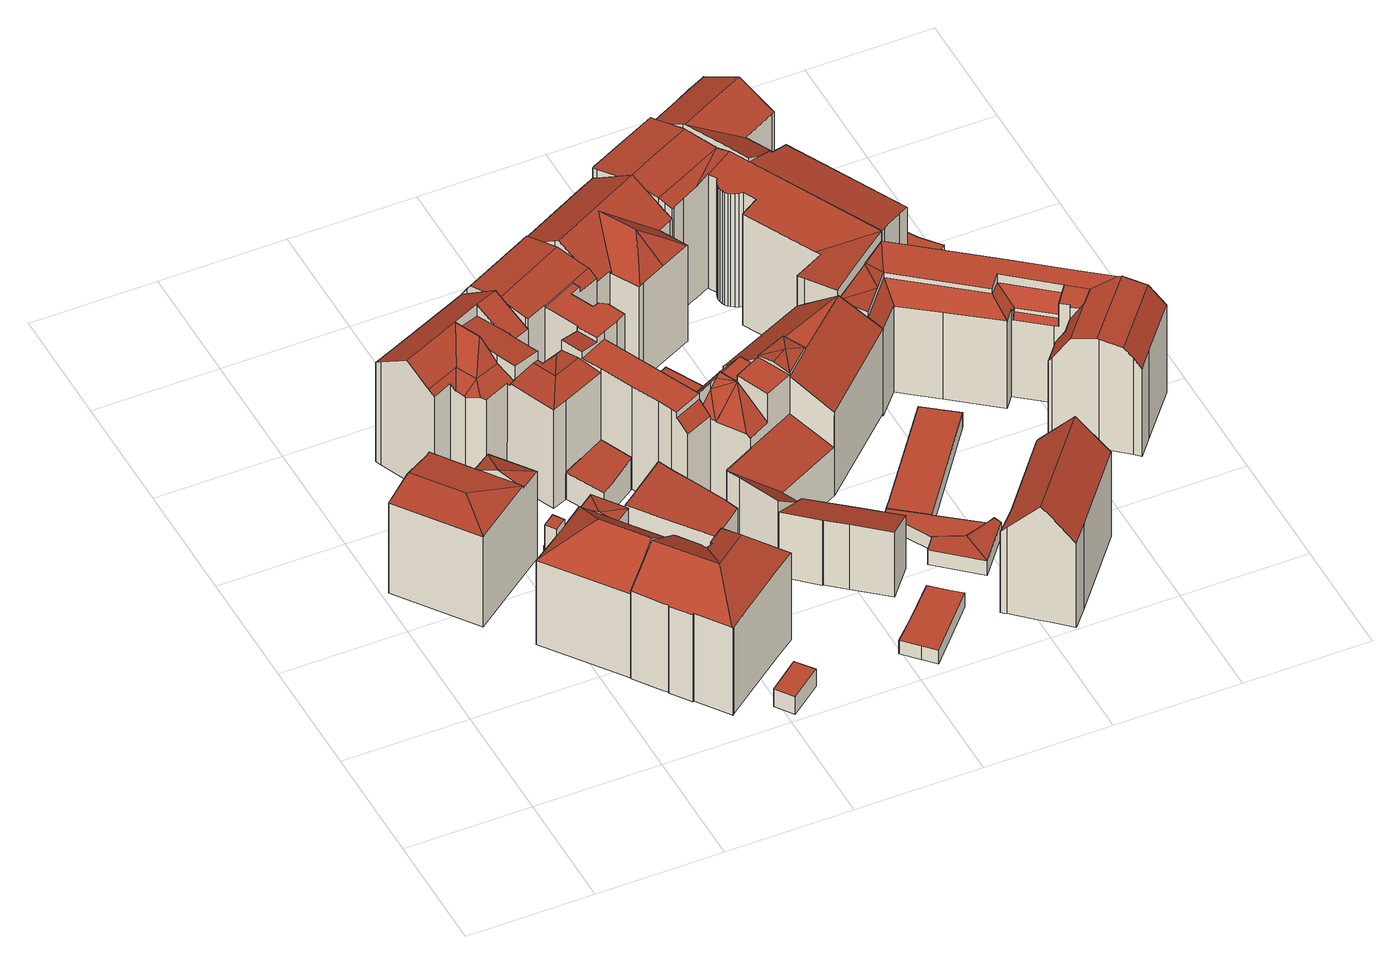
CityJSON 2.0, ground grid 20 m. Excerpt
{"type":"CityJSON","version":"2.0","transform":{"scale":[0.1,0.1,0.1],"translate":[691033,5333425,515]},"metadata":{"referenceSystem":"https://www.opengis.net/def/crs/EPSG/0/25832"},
"CityObjects":{
"building1":{"type":"Building","attributes":{"Gemeindeschluessel":"09162000","HoeheDach":"534.796","HoeheGrund":"516.580","Methode":"2000","NiedrigsteTraufeDesGebaeudes":"533.025","Geometrietyp2DReferenz":"3000","function":"31001_1000","roofType":"3200","measuredHeight":18.22,"storeysAboveGround":4},"geometry":[{"type":"MultiSurface","lod":"2","boundaries":[[[0,1,2,3,4,5]],[[6,7,8,9,10,11]],[[12,5,4,13]],[[11,14,15,16]],[[17,18,19]],[[20,6,11,16,21]],[[22,23,24,25,19,18,0]],[[26,17,7,6]],[[18,1,0]],[[27,28,25,24]],[[1,18,17,26,6,20,21,29,2]],[[3,2,29,30,31,32]],[[33,15,14,34]],[[23,22,12,13,32,31,30,35,33,34,36,37,38,27,24]],[[10,9,28,27,38,37]],[[11,10,37,36,34,14]],[[25,28,9,8]],[[13,4,3,32]],[[22,0,5,12]],[[17,19,25,8,7]],[[29,21,16,15,33,35,30]]],"semantics":{"surfaces":[{"type":"RoofSurface"},{"type":"WallSurface"},{"type":"GroundSurface"}],"values":[0,0,1,0,1,1,1,1,0,1,0,1,1,2,1,1,0,1,1,0,1]}}]},
"building2":{"type":"Building","attributes":{"Gemeindeschluessel":"09162000","HoeheDach":"533.791","HoeheGrund":"516.672","Methode":"2000","NiedrigsteTraufeDesGebaeudes":"533.791","Geometrietyp2DReferenz":"3000","function":"51009_1610","roofType":"1000","measuredHeight":17.12},"geometry":[{"type":"MultiSurface","lod":"2","boundaries":[[[39,40,41,42]],[[43,44,45,46]],[[42,41,44,43]],[[44,41,40,45]],[[46,45,40,39]],[[46,39,42,43]]],"semantics":{"surfaces":[{"type":"WallSurface"},{"type":"RoofSurface"},{"type":"GroundSurface"}],"values":[0,0,0,1,0,2]}}]},
"building3":{"type":"Building","attributes":{"Gemeindeschluessel":"09162000","HoeheDach":"538.130","HoeheGrund":"516.800","Methode":"2000","NiedrigsteTraufeDesGebaeudes":"532.309","Geometrietyp2DReferenz":"3000","function":"31001_1000","roofType":"3200","measuredHeight":21.33,"storeysAboveGround":5},"geometry":[{"type":"MultiSurface","lod":"2","boundaries":[[[47,48,49,50]],[[50,49,51,52]],[[53,54,55,56,57,58]],[[54,53,47,50,52,59,60,61,62,63,64,55]],[[65,66,67,68]],[[58,57,69,48]],[[70,71,72]],[[64,63,62,66,65,72,71]],[[73,74,75]],[[51,76,74,73,67,61,60,59,52]],[[69,76,51,49,48]],[[61,67,66,62]],[[77,70,68,75]],[[53,58,48,47]],[[64,71,56,55]],[[70,72,65,68]],[[57,56,71,70,77,75,74,76,69]],[[75,68,67,73]]],"semantics":{"surfaces":[{"type":"WallSurface"},{"type":"GroundSurface"},{"type":"RoofSurface"}],"values":[0,0,0,1,2,2,0,0,0,0,2,0,0,0,0,2,2,2]}}]},
"building4":{"type":"Building","attributes":{"Gemeindeschluessel":"09162000","HoeheDach":"537.596","HoeheGrund":"516.710","Methode":"2000","NiedrigsteTraufeDesGebaeudes":"533.043","Geometrietyp2DReferenz":"3000","function":"31001_1000","roofType":"3200","measuredHeight":20.89,"storeysAboveGround":4},"geometry":[{"type":"MultiSurface","lod":"2","boundaries":[[[78,79,80,81]],[[82,83,84,85,86,87,88]],[[89,90,82,88,91,92]],[[93,94,95,96]],[[97,98,79,78,99,100]],[[101,87,102,103,104,105,95,94,80,79,98]],[[92,91,106,107]],[[108,109,85,110]],[[111,112,113,114,97,100]],[[86,115,116,117,118,102,87]],[[116,115,109,108,119,120]],[[121,83,82,90]],[[114,113,122,106,91,88,87,101,98,97]],[[123,117,116,120]],[[121,124,110,85,84,83]],[[103,102,118,117,123,125,126,127,128,104]],[[81,80,94,93]],[[107,106,122,129]],[[85,109,115,86]],[[129,122,113,112]],[[96,95,105,130]],[[124,121,90,89,92,107,129,112,111,100,99,78,81,93,96,130,128,127,126,125,123,120,119,108,110]],[[130,105,104,128]]],"semantics":{"surfaces":[{"type":"WallSurface"},{"type":"RoofSurface"},{"type":"GroundSurface"}],"values":[0,1,0,0,0,1,0,0,0,1,0,0,1,0,0,0,0,0,1,0,0,2,0]}}]},
"building5":{"type":"Building","attributes":{"Gemeindeschluessel":"09162000","HoeheDach":"519.290","HoeheGrund":"516.640","Methode":"1000","NiedrigsteTraufeDesGebaeudes":"519.290","Geometrietyp2DReferenz":"3000","function":"31001_2000","roofType":"1000","measuredHeight":2.65},"geometry":[{"type":"MultiSurface","lod":"2","boundaries":[[[131,132,133,134,135,136]],[[134,133,137,138,139,135]],[[140,132,131,136,141,142]],[[141,139,138,142]],[[132,140,142,138,137,133]],[[136,135,139,141]]],"semantics":{"surfaces":[{"type":"WallSurface"},{"type":"RoofSurface"},{"type":"GroundSurface"}],"values":[0,1,2,0,0,0]}}]},
"building6":{"type":"Building","attributes":{"Gemeindeschluessel":"09162000","HoeheDach":"519.910","HoeheGrund":"516.640","Methode":"2000","NiedrigsteTraufeDesGebaeudes":"519.910","Geometrietyp2DReferenz":"3000","function":"51009_1610","roofType":"1000","measuredHeight":3.27},"geometry":[{"type":"MultiSurface","lod":"2","boundaries":[[[143,144,145,146]],[[143,147,148,144]],[[149,146,145,150]],[[147,149,150,148]],[[148,150,145,144]],[[143,146,149,147]]],"semantics":{"surfaces":[{"type":"GroundSurface"},{"type":"WallSurface"},{"type":"RoofSurface"}],"values":[0,1,1,2,1,1]}}]},
"building7":{"type":"Building","attributes":{"Gemeindeschluessel":"09162000","HoeheDach":"539.070","HoeheGrund":"516.306","Methode":"2000","NiedrigsteTraufeDesGebaeudes":"534.450","Geometrietyp2DReferenz":"3000","function":"31001_9998","roofType":"2100","measuredHeight":22.76,"storeysAboveGround":5},"geometry":[{"type":"MultiSurface","lod":"2","boundaries":[[[151,152,153,154,155,156,157,158,159,160,161]],[[157,162,163,158]],[[164,165,166,167,154,153]],[[168,169,170,171]],[[172,173,174,175]],[[156,176,162,157]],[[177,178,179,180]],[[181,182,183,184,185,186,187]],[[188,189,152,151,190,191]],[[185,159,163,186]],[[192,187,186,193]],[[183,194,195,184]],[[196,197,198,195,194]],[[193,186,199,200]],[[155,176,156]],[[201,202,203,204,205]],[[206,207,181,187,192]],[[208,209,196,210]],[[175,174,166,165]],[[202,188,191,211,203]],[[184,195,161,160,185]],[[179,178,200,199,212]],[[212,199,162,213]],[[197,211,191,190,198]],[[214,180,179,212,213,215]],[[204,203,211,197]],[[158,163,159]],[[209,205,204,197,196]],[[216,217,169,168]],[[186,163,162,199]],[[185,160,159]],[[164,153,152,189]],[[214,215,217,216]],[[218,219,220,221]],[[222,210,196,194,183,182]],[[172,221,220,223,173]],[[171,170,219,218]],[[222,182,181,207]],[[177,206,192,193,200,178]],[[201,205,209,208]],[[151,161,195,198,190]],[[215,213,162,176,223,220,219,170,169,217]],[[155,167,166,174,173,223,176]],[[222,207,206,177,180,214,216,168,171,218,221,172,175,165,164,189,188,202,201,208,210]],[[155,154,167]]],"semantics":{"surfaces":[{"type":"RoofSurface"},{"type":"WallSurface"},{"type":"GroundSurface"}],"values":[0,1,1,1,1,1,1,0,1,0,0,1,0,0,1,1,1,1,1,1,1,0,0,0,1,0,1,0,1,0,1,1,1,1,1,1,1,1,1,1,1,0,0,2,1]}}]},
"building8":{"type":"Building","attributes":{"Gemeindeschluessel":"09162000","HoeheDach":"522.314","HoeheGrund":"516.350","Methode":"1000","NiedrigsteTraufeDesGebaeudes":"521.431","Geometrietyp2DReferenz":"3000","function":"31001_2000","roofType":"1000","measuredHeight":5.96},"geometry":[{"type":"MultiSurface","lod":"2","boundaries":[[[224,225,226,227,228,229,230,231,232]],[[233,234,232,231,230,235]],[[236,237,238,239,234,233,235,240,241]],[[226,225,224,239,238,237]],[[241,240,235,230,229,228]],[[227,226,237,236,241,228]],[[232,234,239,224]]],"semantics":{"surfaces":[{"type":"GroundSurface"},{"type":"WallSurface"},{"type":"RoofSurface"}],"values":[0,1,2,1,1,1,1]}}]},
"building9":{"type":"Building","attributes":{"Gemeindeschluessel":"09162000","HoeheDach":"524.414","HoeheGrund":"516.940","Methode":"1000","NiedrigsteTraufeDesGebaeudes":"523.466","Geometrietyp2DReferenz":"3000","function":"31001_1000","roofType":"1000","measuredHeight":7.47,"storeysAboveGround":2},"geometry":[{"type":"MultiSurface","lod":"2","boundaries":[[[242,243,244,245]],[[246,247,248,249]],[[250,251,252,253]],[[254,255,247,246]],[[245,244,251,250]],[[256,257,243,242,258,259]],[[249,248,260,261]],[[261,260,262,263]],[[264,262,260,248,247,255,252,251,244,243,257,256]],[[249,261,263,265,259,258,242,245,250,253,254,246]],[[265,263,262,264,256,259]],[[253,252,255,254]]],"semantics":{"surfaces":[{"type":"WallSurface"},{"type":"RoofSurface"},{"type":"GroundSurface"}],"values":[0,0,0,0,0,0,0,0,1,2,0,0]}}]},
"building10":{"type":"Building","attributes":{"Gemeindeschluessel":"09162000","HoeheDach":"528.153","HoeheGrund":"515.900","Methode":"1000","NiedrigsteTraufeDesGebaeudes":"525.711","Geometrietyp2DReferenz":"3000","function":"31001_9998","roofType":"2100","measuredHeight":12.25,"storeysAboveGround":2},"geometry":[{"type":"MultiSurface","lod":"2","boundaries":[[[266,267,268,269,270,271]],[[272,273,274,275]],[[276,277,278,279]],[[266,271,280,281]],[[282,269,268,283,279,278]],[[275,274,277,276]],[[281,280,284,285]],[[285,284,273,272]],[[267,266,281,285,272,275,276,279,283,268]],[[273,284,280,271,270,269,282,278,277,274]]],"semantics":{"surfaces":[{"type":"WallSurface"},{"type":"GroundSurface"},{"type":"RoofSurface"}],"values":[0,0,0,0,0,0,0,0,1,2]}}]},
"building11":{"type":"Building","attributes":{"Gemeindeschluessel":"09162000","HoeheDach":"518.727","HoeheGrund":"516.160","Methode":"1000","NiedrigsteTraufeDesGebaeudes":"518.727","Geometrietyp2DReferenz":"3000","function":"31001_2000","roofType":"1000","measuredHeight":2.57},"geometry":[{"type":"MultiSurface","lod":"2","boundaries":[[[286,287,288,289,290,291,292,293,294,295,296]],[[297,298,299,300,301,302,303,304,305,306,307]],[[298,297,307,290,289,288]],[[300,299,287,286,296,301]],[[291,290,307,306,305,292]],[[304,293,292,305]],[[298,288,287,299]],[[303,294,293,304]],[[296,295,294,303,302,301]]],"semantics":{"surfaces":[{"type":"RoofSurface"},{"type":"GroundSurface"},{"type":"WallSurface"}],"values":[0,1,2,2,2,2,2,2,2]}}]},
"building12":{"type":"Building","attributes":{"Gemeindeschluessel":"09162000","HoeheDach":"538.284","HoeheGrund":"516.440","Methode":"2000","NiedrigsteTraufeDesGebaeudes":"517.750","Geometrietyp2DReferenz":"3000","function":"31001_1000","roofType":"3100","measuredHeight":21.84,"storeysAboveGround":5},"geometry":[{"type":"MultiSurface","lod":"2","boundaries":[[[308,309,310,311]],[[312,313,314,315]],[[316,317,318,319]],[[320,321,322]],[[323,324,325,326]],[[323,327,328,329,330,331,324]],[[332,330,333,334]],[[335,336,337,338]],[[339,320,340]],[[341,314,342,343]],[[344,345,346,347]],[[326,348,349,350,327,323]],[[351,352,353,354,355,313,312]],[[329,356,357,358,359,360,333,330]],[[361,362,363,364,345]],[[365,366,353,352]],[[317,367,368,318]],[[314,369,342]],[[370,371,372,328,373]],[[374,375,376,377,378]],[[379,380,381,382]],[[383,384,385]],[[386,387,388,346,345,364,389,390,391]],[[392,377,376,393,391,390]],[[340,320,322]],[[394,395,396,397,398]],[[399,400,349,348]],[[401,402,386,391,393]],[[379,403,363,362,404,380]],[[383,405,406,407,408,409,335,338,410,384]],[[411,412,413,392,390,389,414]],[[373,328,327,350]],[[415,394,398,334,333,360]],[[416,417,418,419,420,421,395,394,415,422,232,230,423,424,425,426,402,401,375,374,427,428,412,411,414,403,379,382,429,430,399,348,326,325,431,337,336,432,308,311]],[[425,388,387,426]],[[325,324,331,385,384,410,431]],[[369,433,342]],[[423,230,357,356,316,319]],[[399,430,434,371,370,400]],[[435,354,339,340,322]],[[418,436,437,419]],[[427,438,439,428]],[[407,321,440,441]],[[416,311,310,366,365,442,443]],[[433,369,444,445,383,385,331]],[[369,446,444]],[[356,329,447,367,317,316]],[[383,445,405]],[[448,368,367,447,372,371,434,449,381,380,404,361,344,347]],[[450,406,405]],[[437,436,451,443,442,452]],[[406,435,322,321,407]],[[429,449,434,430]],[[433,331,330]],[[361,345,344]],[[315,314,341]],[[416,443,451,417]],[[398,397,332,334]],[[378,377,392,413,439,438]],[[441,440,339,354,353]],[[403,414,389,364,363]],[[440,321,320]],[[420,419,437,452,453]],[[428,439,413,412]],[[421,454,351,312,315,341,343,396,395]],[[401,393,376,375]],[[343,342,455,396]],[[232,358,357,230]],[[382,381,449,429]],[[415,360,359,422]],[[435,456,355,354]],[[338,337,431,410]],[[328,372,447,329]],[[425,424,448,347,346,388]],[[420,453,454,421]],[[424,423,319,318,368,448]],[[350,349,400,370,373]],[[308,432,409,408,457,309]],[[444,446,314,458]],[[313,355,456,314]],[[426,387,386,402]],[[374,378,438,427]],[[342,433,330,332,455]],[[455,332,397,396]],[[314,446,369]],[[351,454,453,452,442,365,352]],[[336,335,409,432]],[[440,320,339]],[[458,314,456,435,406,450]],[[422,359,358,232]],[[361,404,362]],[[458,450,405,445,444]],[[441,457,408,407]],[[417,451,436,418]],[[366,310,309,457,441,353]]],"semantics":{"surfaces":[{"type":"WallSurface"},{"type":"RoofSurface"},{"type":"GroundSurface"}],"values":[0,1,1,1,0,1,0,0,1,1,0,0,0,1,1,0,0,1,0,0,0,0,1,1,1,0,0,0,0,1,0,0,0,2,0,0,0,0,0,0,0,0,0,0,1,0,0,0,1,0,1,0,0,1,0,1,0,1,1,0,0,1,0,0,0,0,1,0,0,0,1,0,0,0,0,0,1,0,0,0,0,0,0,0,1,1,0,1,0,0,0,1,1,0,1]}}]},
"building13":{"type":"Building","attributes":{"Gemeindeschluessel":"09162000","HoeheDach":"520.102","HoeheGrund":"516.850","Methode":"1000","NiedrigsteTraufeDesGebaeudes":"519.294","Geometrietyp2DReferenz":"3000","function":"31001_2000","roofType":"2100","measuredHeight":3.25},"geometry":[{"type":"MultiSurface","lod":"2","boundaries":[[[459,460,461,462]],[[463,464,465,466]],[[467,468,464,463]],[[463,466,469,459,462,467]],[[462,461,468,467]],[[466,465,470,469]],[[468,461,460,470,465,464]],[[469,470,460,459]]],"semantics":{"surfaces":[{"type":"WallSurface"},{"type":"GroundSurface"},{"type":"RoofSurface"}],"values":[0,0,0,1,0,0,2,0]}}]},
"building14":{"type":"Building","attributes":{"Gemeindeschluessel":"09162000","HoeheDach":"519.166","HoeheGrund":"516.670","Methode":"1000","NiedrigsteTraufeDesGebaeudes":"518.758","Geometrietyp2DReferenz":"3000","function":"31001_2000","roofType":"3100","measuredHeight":2.5},"geometry":[{"type":"MultiSurface","lod":"2","boundaries":[[[471,472,473,474,475,476]],[[472,471,477,478,479,473]],[[471,476,480,477]],[[476,475,481,480]],[[480,481,482,479,478,477]],[[479,482,474,473]],[[475,474,482,481]]],"semantics":{"surfaces":[{"type":"WallSurface"},{"type":"GroundSurface"},{"type":"RoofSurface"}],"values":[0,1,0,2,0,0,2]}}]},
"building15":{"type":"Building","attributes":{"Gemeindeschluessel":"09162000","HoeheDach":"520.126","HoeheGrund":"516.640","Methode":"1000","NiedrigsteTraufeDesGebaeudes":"519.330","Geometrietyp2DReferenz":"3000","function":"31001_2000","roofType":"1000","measuredHeight":3.49},"geometry":[{"type":"MultiSurface","lod":"2","boundaries":[[[483,484,485,486]],[[487,488,489,483,486,490]],[[490,491,468,487]],[[489,492,484,483]],[[491,485,484,492,493,468]],[[488,493,492,489]],[[486,485,491,490]],[[487,468,493,488]]],"semantics":{"surfaces":[{"type":"WallSurface"},{"type":"GroundSurface"},{"type":"RoofSurface"}],"values":[0,1,0,0,2,0,0,0]}}]},
"building16":{"type":"Building","attributes":{"Gemeindeschluessel":"09162000","HoeheDach":"539.450","HoeheGrund":"516.830","Methode":"2000","NiedrigsteTraufeDesGebaeudes":"534.887","Geometrietyp2DReferenz":"3000","function":"31001_1000","roofType":"3100","measuredHeight":22.62,"storeysAboveGround":5},"geometry":[{"type":"MultiSurface","lod":"2","boundaries":[[[494,495,496,497,498,499,500]],[[501,497,496,495]],[[502,503,504,505]],[[506,507,508,509,510,511]],[[512,513,514,515]],[[516,517,518,519]],[[520,521,522,523]],[[524,525,526,527,528,508,507,506,529,530,516,519,531,532,502,505,533,512,515,534,535,536,520,523,537]],[[515,514,538,534]],[[537,539,540,524]],[[532,531,541,542,503,502]],[[543,511,510,544,495,494,500,545]],[[505,504,546,533]],[[524,540,499,525]],[[534,538,547,535]],[[541,518,517,545,500,499,540,539,522,521,548,542]],[[523,522,539,537]],[[508,528,527,526,498,497,501,509]],[[533,546,513,512]],[[521,520,536,535,547,548]],[[519,518,541,531]],[[509,501,495,544,510]],[[498,526,525,499]],[[530,529,506,511,543,545,517,516]],[[504,503,542,548,547,538,514,513,546]]],"semantics":{"surfaces":[{"type":"RoofSurface"},{"type":"WallSurface"},{"type":"GroundSurface"}],"values":[0,0,1,1,1,1,1,2,1,1,1,0,1,1,1,0,1,1,1,1,1,0,1,1,0]}}]},
"building17":{"type":"Building","attributes":{"Gemeindeschluessel":"09162000","HoeheDach":"518.956","HoeheGrund":"515.882","Methode":"2000","NiedrigsteTraufeDesGebaeudes":"518.565","Geometrietyp2DReferenz":"3000","function":"31001_2000","roofType":"9999","measuredHeight":3.07},"geometry":[{"type":"MultiSurface","lod":"2","boundaries":[[[549,550,551,552]],[[553,554,555,556]],[[553,556,557,558]],[[559,560,555,554,549,552,561]],[[560,557,556,555]],[[550,549,554,553]],[[557,560,559,558]],[[550,553,558,562,551]],[[558,559,561,562]],[[552,551,562,561]]],"semantics":{"surfaces":[{"type":"WallSurface"},{"type":"RoofSurface"},{"type":"GroundSurface"}],"values":[0,0,1,2,0,0,0,1,0,0]}}]},
"building18":{"type":"Building","attributes":{"Gemeindeschluessel":"09162000","HoeheDach":"518.499","HoeheGrund":"516.000","Methode":"1000","NiedrigsteTraufeDesGebaeudes":"518.499","Geometrietyp2DReferenz":"3000","function":"31001_2000","roofType":"1000","measuredHeight":2.5},"geometry":[{"type":"MultiSurface","lod":"2","boundaries":[[[563,564,565,566]],[[567,568,569,570,571,572]],[[573,571,570,569,565,564,574,575]],[[576,574,564,563]],[[568,567,572,577,578,576,563,566]],[[578,575,574,576]],[[577,572,571,573,575,578]],[[566,565,569,568]]],"semantics":{"surfaces":[{"type":"WallSurface"},{"type":"RoofSurface"},{"type":"GroundSurface"}],"values":[0,0,1,0,2,0,0,0]}}]},
"building19":{"type":"Building","attributes":{"Gemeindeschluessel":"09162000","HoeheDach":"537.308","HoeheGrund":"515.890","Methode":"2000","NiedrigsteTraufeDesGebaeudes":"531.087","Geometrietyp2DReferenz":"3000","function":"31001_9998","roofType":"3100","measuredHeight":21.42,"storeysAboveGround":5},"geometry":[{"type":"MultiSurface","lod":"2","boundaries":[[[579,580,581,582,583,584,585]],[[586,587,585,584,588,589,590,591,592]],[[593,583,582,594]],[[595,591,590,596]],[[597,592,591,595]],[[598,599,594,582,581,580]],[[589,588,600,601,596,590]],[[594,599,598,602,603,604,605,597,595,596,601,600,606,593]],[[600,588,584,606]],[[583,593,606,584]],[[603,602,598,580,579,585,587,604]],[[605,604,587,586,592,597]]],"semantics":{"surfaces":[{"type":"RoofSurface"},{"type":"WallSurface"},{"type":"GroundSurface"}],"values":[0,0,1,1,1,1,1,2,1,1,1,1]}}]},
"building20":{"type":"Building","attributes":{"Gemeindeschluessel":"09162000","HoeheDach":"518.574","HoeheGrund":"515.940","Methode":"1000","NiedrigsteTraufeDesGebaeudes":"518.574","Geometrietyp2DReferenz":"3000","function":"31001_2000","roofType":"1000","measuredHeight":2.63},"geometry":[{"type":"MultiSurface","lod":"2","boundaries":[[[607,608,609,610]],[[611,612,613,609,608,614,615]],[[616,614,608,607]],[[617,618,610,609,613,612]],[[619,615,614,616]],[[618,617,620,619,616,607,610]],[[620,617,612,611,615,619]]],"semantics":{"surfaces":[{"type":"WallSurface"},{"type":"RoofSurface"},{"type":"GroundSurface"}],"values":[0,1,0,0,0,2,0]}}]},
"building21":{"type":"Building","attributes":{"Gemeindeschluessel":"09162000","HoeheDach":"538.228","HoeheGrund":"515.950","Methode":"2000","NiedrigsteTraufeDesGebaeudes":"536.786","Geometrietyp2DReferenz":"3000","function":"31001_9998","roofType":"2100","measuredHeight":22.28,"storeysAboveGround":5},"geometry":[{"type":"MultiSurface","lod":"2","boundaries":[[[621,622,623,624,625,626,627,628,629,630,631,632,633,634,635,636,637,638,639,640]],[[641,625,624,642]],[[643,644,645,646,636,635,647,648,649]],[[650,626,625,641]],[[651,652,653,654,655,656,657,658,659,660,661]],[[662,663,664,654,653,652]],[[659,658,657,665,666,667]],[[668,669,644,643,649,670]],[[637,636,671,672,673,638]],[[674,675,662,676]],[[677,630,629,678]],[[679,660,659,667]],[[680,623,622,681]],[[682,683,671,636,646,645]],[[684,633,632,685]],[[681,622,621,686]],[[687,628,627,688]],[[689,690,691,692]],[[693,686,621,640,694,695]],[[696,631,630,677]],[[697,698,647,635,634,699]],[[700,651,661,701]],[[699,634,633,684]],[[689,702,703,695,694,704,705,690]],[[706,676,662,652,651,700]],[[701,661,660,679]],[[685,632,631,696]],[[649,648,647,698,707,670]],[[642,624,623,680]],[[654,664,639,638,673,708,709,710,711,655]],[[665,657,656,712]],[[688,627,626,650]],[[678,629,628,687]],[[682,645,644,669]],[[694,640,639,664,704]],[[712,656,655,711]],[[713,714,675,674]],[[675,714,691,690,705,704,664,663,662]],[[683,682,669,668,670,707,698,697,699,684,685,696,677,678,687,688,650,641,642,680,681,686,693,695,703,702,689,692,713,674,676,706,700,701,679,667,666,665,712,711,710,709,708,673,672,671]],[[692,691,714,713]]],"semantics":{"surfaces":[{"type":"RoofSurface"},{"type":"WallSurface"},{"type":"GroundSurface"}],"values":[0,1,0,1,0,0,1,1,1,1,1,1,1,1,1,1,1,1,1,1,1,1,1,1,1,1,1,1,1,1,1,1,1,1,0,1,1,0,2,1]}}]},
"building22":{"type":"Building","attributes":{"Gemeindeschluessel":"09162000","HoeheDach":"538.910","HoeheGrund":"516.700","Methode":"2000","NiedrigsteTraufeDesGebaeudes":"535.502","Geometrietyp2DReferenz":"3000","function":"31001_1000","roofType":"3100","measuredHeight":22.21,"storeysAboveGround":5},"geometry":[{"type":"MultiSurface","lod":"2","boundaries":[[[715,716,717,718,719,720]],[[721,722,723,724]],[[724,723,725,726]],[[727,728,718,717,729,730,731,732]],[[733,734,722,721]],[[715,720,735,736]],[[737,738,739,740]],[[738,741,742,743,744,725,723,722,734,745,739]],[[746,747,748,749]],[[750,735,720,719,718,728,727,751]],[[751,727,732,752,748,747,744,743,742]],[[753,741,738,737]],[[749,754,731,730,729,717,716,715,736,755,756,757,753,737,740,758,733,721,724,726,759,746]],[[747,746,759,726,725,744]],[[731,754,749,748,752,732]],[[739,745,734,733,758,740]],[[757,756,755,736,735,750,751,742,741,753]]],"semantics":{"surfaces":[{"type":"WallSurface"},{"type":"RoofSurface"},{"type":"GroundSurface"}],"values":[0,0,0,0,0,0,0,1,0,1,1,0,2,0,0,0,0]}}]},
"building23":{"type":"Building","attributes":{"Gemeindeschluessel":"09162000","HoeheDach":"538.200","HoeheGrund":"516.020","Methode":"1000","NiedrigsteTraufeDesGebaeudes":"535.998","Geometrietyp2DReferenz":"3000","function":"31001_1000","roofType":"2100","measuredHeight":22.18},"geometry":[{"type":"MultiSurface","lod":"2","boundaries":[[[760,761,762,763]],[[764,765,766,767,768,769,770,771,760,763,772,773]],[[767,766,765,774,775,776]],[[777,778,773,772,763,762]],[[770,638,779,771]],[[769,768,636,780,638,770]],[[765,764,773,778,781,774]],[[780,636,776,775,774,781,778,777,762,761,779,638]],[[767,776,636,768]],[[771,779,761,760]]],"semantics":{"surfaces":[{"type":"WallSurface"},{"type":"GroundSurface"},{"type":"RoofSurface"}],"values":[0,1,0,0,0,0,0,2,0,0]}}]},
"building24":{"type":"Building","attributes":{"Gemeindeschluessel":"09162000","HoeheDach":"536.460","HoeheGrund":"515.829","Methode":"2000","NiedrigsteTraufeDesGebaeudes":"530.315","Geometrietyp2DReferenz":"3000","function":"31001_9998","roofType":"2100","measuredHeight":20.63,"storeysAboveGround":4},"geometry":[{"type":"MultiSurface","lod":"2","boundaries":[[[782,783,784,785,786,787,788,789,790,791]],[[792,793,794,795,796,797]],[[797,796,798,799,800]],[[801,802,803,804,805]],[[806,807,808,809]],[[810,783,782,811]],[[812,813,814,804,803,815]],[[816,811,782,791]],[[817,818,819,820]],[[821,822,823,824]],[[814,825,823,822,805,804]],[[826,827,828]],[[826,791,829,827]],[[830,831,832]],[[309,833,834,835]],[[836,837,828,827,829,790,789,838]],[[839,840,841,842,835,834]],[[843,844,845,846,847,810,811]],[[791,790,829]],[[812,815,786,785,848,849]],[[795,784,850,851,798,796]],[[850,810,847,851]],[[852,853,807,806]],[[854,788,787,855]],[[843,811,816,842,841]],[[824,823,825,856]],[[836,833,309,857,858,837]],[[859,856,825,814,813]],[[795,794,831,830,860,785,784]],[[799,847,846,800]],[[850,784,783,810]],[[858,826,828,837]],[[820,819,853,852]],[[861,845,844,862]],[[801,805,822,821]],[[793,809,808,832,831,794]],[[860,848,785]],[[818,849,848,830,832,808,807,853,819]],[[854,838,789,788]],[[816,857,309,835,842]],[[859,817,820,852,806,809,793,792,861,862,840,839,834,833,836,838,854,855,802,801,821,824,856]],[[798,851,847,799]],[[843,841,840,862,844]],[[855,787,786,815,803,802]],[[830,848,860]],[[817,859,813,812,849,818]],[[861,792,797,800,846,845]],[[816,791,826,858,857]]],"semantics":{"surfaces":[{"type":"RoofSurface"},{"type":"WallSurface"},{"type":"GroundSurface"}],"values":[0,1,0,1,1,1,0,1,1,1,0,0,0,1,1,1,1,0,0,0,1,0,1,1,0,1,1,1,0,1,1,0,1,1,1,1,1,0,1,0,2,1,1,1,1,1,1,1]}}]},
"building25":{"type":"Building","attributes":{"Gemeindeschluessel":"09162000","HoeheDach":"519.049","HoeheGrund":"516.250","Methode":"1000","NiedrigsteTraufeDesGebaeudes":"519.049","Geometrietyp2DReferenz":"3000","function":"31001_2000","roofType":"1000","measuredHeight":2.8},"geometry":[{"type":"MultiSurface","lod":"2","boundaries":[[[863,864,865,866,867,868]],[[869,870,871,872,873,874]],[[875,876,877,878,868,867,866,873,872,871]],[[866,865,874,873]],[[879,880,881,882,870,869,874,865,864,863]],[[878,877,880,879,863,868]],[[876,875,871,870,882,881]],[[876,881,880,877]]],"semantics":{"surfaces":[{"type":"WallSurface"},{"type":"GroundSurface"},{"type":"RoofSurface"}],"values":[0,0,1,0,2,0,0,0]}}]}
},
"vertices":[
[95,355,186],[108,438,195],[55,510,195],[52,508,195],[18,483,188],[7,475,186],[151,479,186],[168,457,198],[168,458,198],[177,510,181],[145,488,181],[144,489,180],[7,475,16],[18,483,16],[126,516,180],[105,545,180],[104,545,180],[184,435,186],[191,425,186],[191,425,180],[144,489,186],[104,545,186],[95,355,16],[191,425,16],[224,449,16],[224,449,180],[168,457,186],[178,511,16],[178,511,180],[97,539,187],[97,539,16],[55,510,16],[52,508,16],[105,545,16],[126,516,16],[104,545,16],[144,489,16],[145,488,16],[177,510,16],
[201,352,17],[201,352,188],[212,336,188],[212,336,17],[193,322,17],[193,322,188],[182,338,188],[182,338,17],
[145,288,18],[145,288,177],[193,322,176],[193,322,18],[212,336,176],[212,336,18],[233,169,18],[284,207,18],[333,244,18],[333,244,178],[284,207,231],[233,169,177],[247,362,18],[248,362,18],[274,381,18],[309,333,18],[309,332,18],[283,314,18],[309,332,173],[309,333,173],[274,381,173],[266,338,179],[234,274,231],[274,326,176],[283,314,176],[283,314,173],[248,362,173],[248,362,176],[257,350,176],[247,362,177],[266,338,176],
[333,244,17],[333,244,185],[338,248,181],[338,248,17],[329,39,181],[331,41,180],[435,119,181],[469,144,181],[402,163,226],[348,122,226],[328,40,182],[328,40,17],[329,39,17],[292,89,182],[292,89,17],[340,246,17],[340,246,181],[341,244,181],[341,244,17],[233,169,182],[285,208,226],[285,208,17],[233,169,17],[315,167,226],[368,204,182],[365,204,184],[363,205,185],[364,213,181],[291,88,181],[291,88,17],[404,231,17],[404,231,181],[469,144,17],[263,128,17],[269,120,17],[269,120,181],[263,128,181],[403,231,182],[378,213,181],[377,203,187],[372,204,184],[403,231,17],[378,213,17],[331,41,17],[268,119,180],[377,203,17],[435,119,17],[372,204,17],[368,204,17],[365,204,17],[363,205,17],[268,119,17],[364,213,17],
[236,434,16],[250,416,16],[250,416,43],[236,434,43],[231,442,43],[231,442,16],[251,417,43],[297,449,43],[276,474,43],[251,417,16],[276,474,16],[297,449,16],
[408,4,16],[388,32,16],[438,71,16],[459,43,16],[408,4,49],[388,32,49],[459,43,49],[438,71,49],
[314,633,220],[312,635,220],[293,681,220],[294,681,220],[283,705,220],[269,735,220],[226,716,225],[244,674,225],[251,659,225],[257,645,225],[270,614,225],[226,716,241],[244,674,241],[293,681,13],[329,696,13],[329,696,203],[294,681,203],[142,744,13],[142,744,199],[280,805,199],[280,805,13],[306,748,13],[306,748,239],[327,701,206],[327,701,13],[269,735,241],[183,642,13],[183,642,202],[152,628,202],[152,628,13],[216,596,197],[257,614,197],[260,609,194],[270,614,194],[257,645,209],[217,628,210],[210,601,200],[317,624,13],[312,635,13],[314,633,203],[317,624,203],[194,615,195],[193,617,195],[260,609,199],[270,614,200],[291,535,199],[321,592,204],[305,629,204],[202,662,209],[187,633,195],[383,575,13],[354,640,13],[354,640,200],[367,612,204],[383,575,199],[194,615,13],[216,596,13],[314,544,13],[314,544,199],[291,535,13],[344,636,200],[148,638,209],[132,674,241],[114,720,13],[114,720,207],[110,730,13],[110,730,199],[284,797,13],[284,797,205],[304,753,239],[304,753,13],[257,614,13],[305,750,241],
[403,521,14],[359,492,14],[344,483,14],[343,485,14],[314,544,14],[382,574,14],[383,575,14],[397,544,14],[406,523,14],[397,544,73],[406,523,73],[383,575,73],[343,485,64],[344,483,64],[359,492,66],[403,521,72],[382,574,73],[314,544,64],
[422,476,19],[422,476,94],[426,479,94],[426,479,19],[483,344,19],[483,344,94],[434,309,88],[434,309,19],[435,456,19],[435,456,94],[447,430,94],[447,430,19],[476,364,19],[476,364,94],[349,427,85],[360,434,86],[360,434,19],[349,427,19],[434,310,88],[434,310,19],[432,313,88],[432,313,19],[382,382,86],[382,382,19],
[641,169,9],[680,215,9],[681,217,9],[681,217,107],[680,215,108],[641,169,130],[561,233,9],[561,233,132],[513,277,131],[513,277,9],[561,306,9],[561,306,111],[565,309,109],[565,309,9],[591,210,131],[591,210,9],[628,259,108],[628,259,9],[562,234,131],[562,234,9],
[595,57,37],[617,34,37],[635,15,37],[718,105,37],[719,106,37],[703,120,37],[678,143,37],[677,142,37],[647,111,37],[617,80,37],[594,58,37],[718,105,12],[635,15,12],[617,34,12],[595,57,12],[594,58,12],[617,80,12],[647,111,12],[677,142,12],[678,143,12],[703,120,12],[719,106,12],
[789,512,14],[789,512,172],[654,388,171],[654,388,14],[525,390,171],[561,409,171],[539,462,214],[522,396,176],[369,605,219],[400,621,212],[385,654,212],[354,640,219],[619,474,233],[631,505,228],[582,484,228],[453,608,166],[496,512,166],[496,512,14],[453,608,14],[454,608,165],[440,640,165],[414,628,207],[484,470,207],[496,512,165],[484,470,196],[439,448,207],[439,448,196],[712,605,173],[712,605,14],[707,618,14],[707,618,161],[605,431,228],[593,457,233],[497,441,172],[508,482,196],[497,443,172],[418,738,220],[418,738,222],[362,710,222],[362,710,220],[465,613,14],[465,613,28],[454,608,28],[525,390,153],[605,431,153],[605,431,223],[605,431,225],[561,409,225],[369,605,207],[383,575,207],[406,523,207],[426,479,207],[435,456,207],[419,736,220],[423,726,210],[457,742,210],[451,754,222],[653,388,105],[653,388,171],[400,621,220],[385,654,220],[519,488,207],[456,649,28],[456,649,220],[440,640,220],[440,640,28],[284,797,14],[304,753,14],[304,753,229],[286,792,222],[284,797,214],[407,718,14],[407,718,220],[423,682,220],[423,682,14],[560,534,177],[556,542,170],[556,542,165],[327,701,223],[329,696,222],[362,711,222],[447,761,223],[426,803,231],[308,743,231],[402,851,222],[306,748,230],[447,430,14],[492,451,14],[492,451,171],[492,451,176],[447,430,177],[468,622,14],[468,622,28],[306,748,14],[327,701,14],[457,742,14],[423,726,220],[574,501,207],[582,484,223],[631,505,223],[738,551,223],[738,552,222],[558,543,169],[424,807,14],[399,857,14],[399,857,212],[447,761,14],[435,456,14],[548,334,14],[561,306,14],[513,276,14],[485,342,14],[476,364,14],[526,390,14],[426,479,14],[354,640,14],[386,654,14],[362,711,14],[329,696,14],[280,805,14],[396,863,14],[433,685,14],[444,678,14],[558,543,14],[738,552,14],[508,482,207],[444,678,220],[582,484,225],[513,276,152],[485,342,152],[280,805,200],[396,863,200],[648,470,228],[648,470,223],[549,335,105],[548,334,106],[526,491,207],[569,513,207],[526,491,214],[414,628,220],[386,654,220],[433,685,220],[582,484,207],[561,306,105],[476,363,152],[476,364,153],[526,390,153],[484,470,171],[539,462,225],[739,551,223],[539,462,207],
[516,715,19],[516,715,51],[529,687,51],[529,687,19],[461,734,19],[461,734,43],[488,748,49],[488,748,19],[494,669,19],[494,669,43],[508,711,19],[508,711,49],
[540,579,17],[552,586,17],[564,592,17],[564,592,38],[552,586,42],[540,579,38],[525,608,17],[538,614,17],[550,620,17],[525,608,38],[538,614,42],[550,620,38],
[571,631,16],[571,631,51],[550,620,48],[550,620,16],[494,669,16],[529,687,16],[540,692,16],[525,608,16],[525,608,43],[540,692,51],[529,687,49],
[535,778,241],[535,777,241],[571,768,220],[605,759,199],[606,759,199],[584,803,199],[505,835,241],[557,735,199],[424,807,18],[424,807,240],[399,857,204],[399,857,18],[508,711,18],[509,711,18],[516,715,18],[516,715,199],[509,711,199],[508,711,199],[521,928,18],[521,928,199],[543,939,199],[543,939,18],[484,756,18],[484,756,201],[457,742,202],[457,742,18],[599,838,18],[599,838,214],[604,828,208],[604,828,18],[606,815,18],[584,803,18],[606,759,18],[605,759,18],[557,735,18],[488,748,18],[486,753,18],[447,761,18],[427,801,18],[396,863,18],[547,941,18],[550,934,18],[578,879,18],[610,817,18],[547,941,199],[610,817,199],[606,815,199],[447,761,215],[427,801,244],[488,748,199],[522,744,220],[486,753,199],[396,863,199],[550,934,204],[578,879,244],
[812,224,9],[812,224,37],[823,228,37],[823,228,9],[771,209,40],[771,209,9],[728,230,9],[728,230,38],[711,209,36],[776,153,36],[776,153,9],[711,209,9],[828,216,9],[828,216,36],
[749,272,10],[749,272,35],[812,224,35],[812,224,10],[750,219,10],[771,209,10],[771,209,35],[750,219,35],[728,230,35],[728,230,10],[724,240,35],[697,312,35],[690,303,35],[697,312,10],[724,240,10],[690,303,10],
[813,28,209],[841,2,168],[842,3,168],[868,33,168],[966,150,168],[927,184,223],[803,37,223],[764,72,168],[767,70,171],[920,190,213],[887,218,168],[885,220,164],[788,102,167],[759,76,161],[966,150,9],[868,33,9],[788,102,9],[885,220,9],[759,76,9],[841,2,9],[842,3,9],[920,190,9],[887,218,9],[813,28,9],[803,37,9],[767,70,9],[764,72,9],[927,184,9],
[828,481,9],[828,481,36],[878,443,36],[878,443,9],[748,273,36],[749,272,36],[793,331,36],[706,323,36],[697,312,36],[706,323,9],[749,272,9],[793,331,9],[697,312,9],[748,273,9],
[691,840,224],[689,838,223],[687,832,222],[686,827,222],[686,823,221],[687,817,221],[689,813,221],[692,809,221],[695,806,222],[700,803,222],[705,801,223],[711,799,224],[721,778,224],[694,765,218],[751,651,218],[846,636,232],[814,700,232],[742,845,232],[727,875,232],[684,853,224],[686,823,9],[686,827,9],[707,617,218],[712,605,221],[738,552,232],[782,587,232],[755,641,220],[711,620,218],[707,618,218],[687,817,9],[550,934,220],[574,887,230],[621,911,230],[692,946,230],[690,949,230],[668,994,219],[665,1000,218],[594,965,218],[570,953,218],[551,944,218],[547,941,218],[599,838,226],[646,861,226],[717,896,226],[665,1000,9],[594,965,9],[570,953,9],[707,617,9],[712,605,9],[707,618,9],[846,636,9],[814,700,9],[742,845,9],[604,828,9],[604,828,223],[599,838,9],[700,803,9],[695,806,9],[551,944,9],[687,832,9],[689,838,9],[738,552,9],[782,587,9],[721,778,9],[711,799,9],[691,840,9],[692,809,9],[689,813,9],[633,829,9],[633,829,218],[614,819,218],[614,819,9],[684,853,9],[684,855,223],[684,855,9],[705,801,9],[751,651,9],[755,641,9],[694,765,9],[550,934,9],[547,941,9],[656,841,9],[659,842,9],[659,842,218],[656,841,218],[574,887,9],[711,620,9],[727,875,9],[717,896,9],[692,946,9],[690,949,9],[668,994,9],[610,817,9],[610,817,218],
[784,865,17],[795,871,17],[796,871,17],[796,871,205],[795,871,205],[784,865,212],[770,1054,17],[770,1054,205],[774,1056,205],[774,1056,17],[801,1004,237],[801,1004,17],[773,916,205],[787,888,205],[787,888,17],[773,916,17],[772,917,17],[772,917,206],[744,1041,17],[744,1041,205],[742,845,239],[742,845,17],[668,994,17],[668,994,209],[665,1000,205],[665,1000,17],[690,949,237],[692,945,239],[745,972,239],[802,1001,239],[718,1027,205],[830,947,17],[830,947,206],[826,945,206],[826,945,17],[720,889,239],[693,944,239],[773,917,206],[690,949,17],[773,917,17],[720,889,17],[693,944,17],[692,945,17],[718,1027,17],[802,1001,17],
[786,861,10],[786,861,219],[814,875,211],[814,875,10],[909,686,10],[890,671,10],[867,653,10],[854,642,10],[846,636,10],[844,641,10],[742,845,10],[784,865,10],[898,708,10],[910,686,10],[890,671,217],[867,653,225],[854,642,229],[898,708,210],[910,686,210],[784,865,219],[844,641,232],[909,686,210],
[948,493,200],[964,511,207],[1039,451,206],[1068,428,206],[1110,428,213],[1050,475,213],[986,526,213],[846,636,213],[845,635,213],[827,589,200],[1015,433,8],[1033,419,8],[1033,419,197],[1020,429,197],[1020,429,153],[1015,433,153],[1024,434,163],[973,474,163],[969,469,153],[1165,384,8],[1120,420,8],[1120,420,213],[1144,400,206],[1165,384,173],[1002,402,8],[1002,402,154],[1013,394,176],[1013,394,8],[964,511,191],[948,493,191],[1028,323,215],[1030,321,214],[1057,298,206],[1115,424,215],[827,589,191],[978,365,8],[978,365,163],[974,368,156],[974,368,8],[1101,309,8],[1101,309,173],[1077,281,173],[1077,281,8],[1068,289,189],[805,564,200],[804,603,213],[739,553,213],[806,605,213],[1042,408,196],[1031,416,196],[1031,416,175],[789,512,8],[823,550,8],[823,550,171],[738,552,8],[738,552,213],[846,636,8],[846,532,8],[879,508,8],[879,508,171],[824,549,170],[951,452,172],[951,451,171],[967,471,172],[969,469,170],[973,474,170],[1047,404,206],[999,347,206],[1039,451,191],[1024,434,170],[996,395,8],[996,395,154],[986,526,8],[1050,475,8],[1068,289,8],[772,525,191],[772,525,200],[1030,321,8],[1047,404,196],[967,471,8],[951,451,8],
[913,794,40],[954,816,40],[961,820,40],[961,820,12],[954,816,12],[913,794,12],[995,769,40],[1003,761,40],[1003,761,12],[995,769,12],[976,793,12],[976,793,40],[1001,759,12],[951,719,12],[950,721,12],[917,786,12],[917,786,40],[950,721,40],[951,719,40],[1001,759,40]
]}
